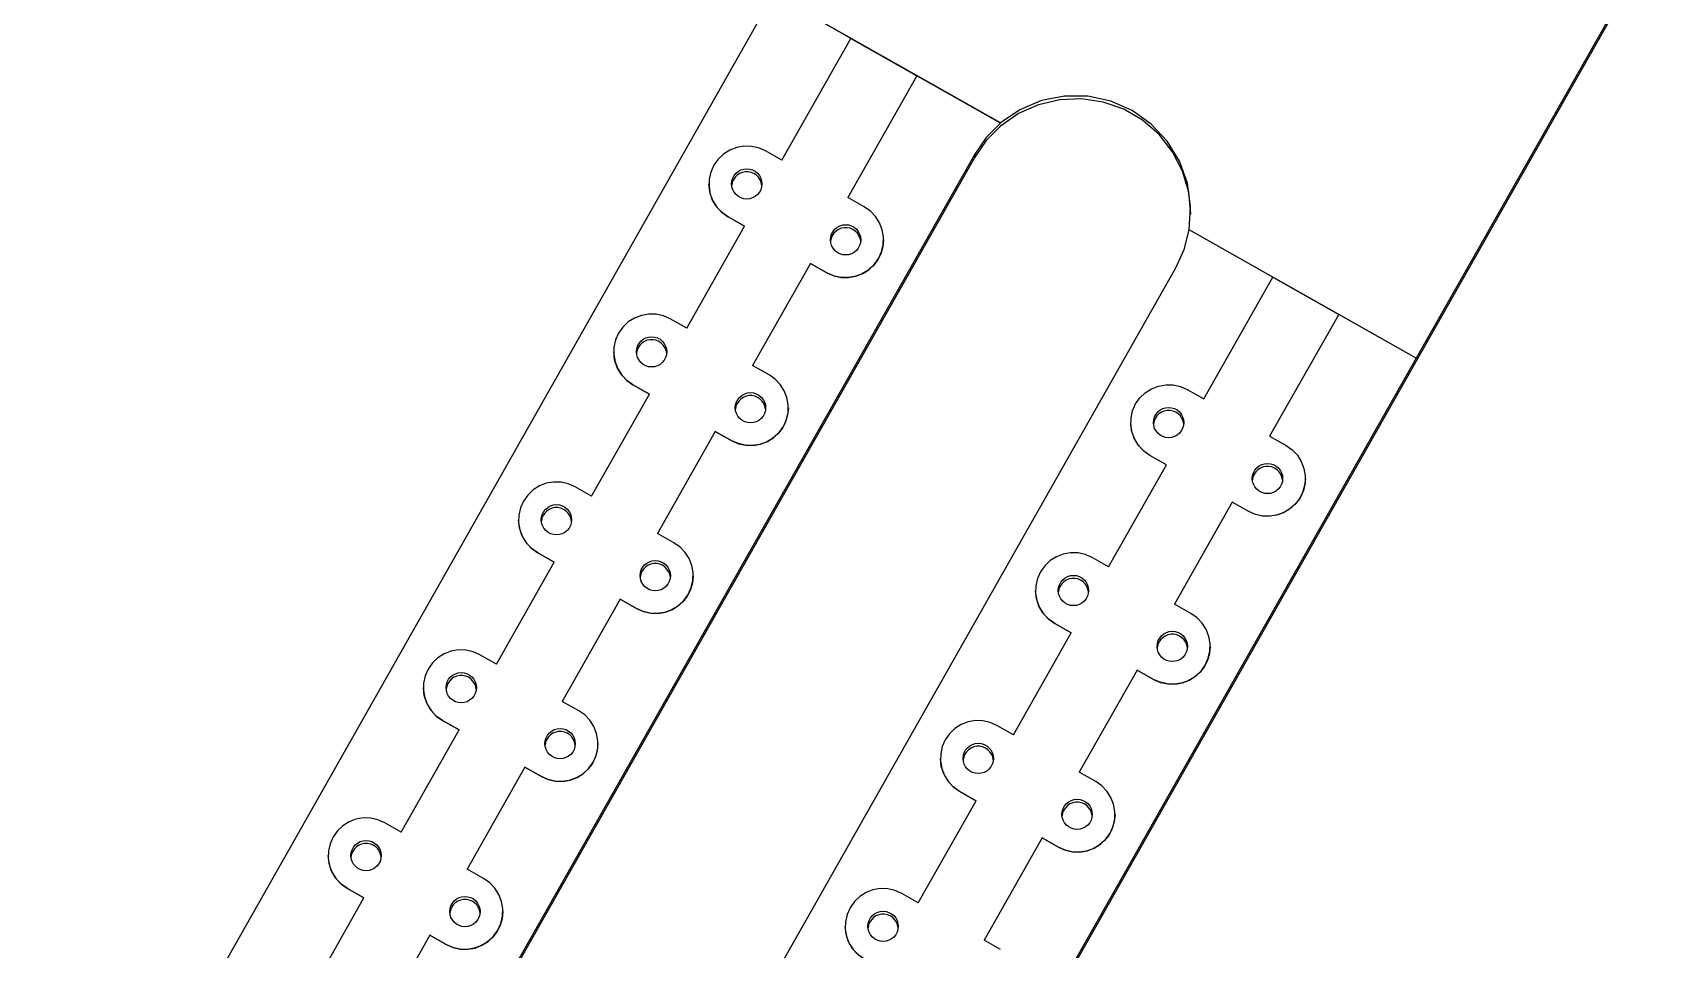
# Model space of a CAD drawing. Extents: x 2.75 to 8.34, y 2.35 to 7.17.
# Drawn here: x 7.5718 to 7.9958, y 2.581 to 2.8192 of the extents above; entities that cross this region are included whole.
import ezdxf

# ---------------------------------------------------------------- set-up
doc = ezdxf.new("R2010")
doc.units = 0
doc.header["$LTSCALE"] = 0.5
doc.layers.add('TANGENT_LINES', color=7, linetype='CONTINUOUS')
doc.layers.add('VISIBLE', color=7, linetype='CONTINUOUS')

msp = doc.modelspace()

# ---------------------------------------------------------------- linework, layer by layer
at = {"layer": 'TANGENT_LINES'}
for p, q in [((7.81661, 2.78761), (7.81661, 2.78686)), ((7.75251, 2.77133), (7.75251, 2.77133)), ((7.77821, 2.7568), (7.77821, 2.75679)), ((7.72778, 2.7277), (7.72778, 2.7277)), ((7.75347, 2.71317), (7.75347, 2.71316)), ((7.86214, 2.70933), (7.86214, 2.70932)), ((7.88784, 2.69479), (7.88784, 2.69479)), ((7.70305, 2.68407), (7.70305, 2.68407)), ((7.72874, 2.66954), (7.72874, 2.66954)), ((7.83741, 2.6657), (7.83741, 2.66569)), ((7.8631, 2.65116), (7.8631, 2.65116)), ((7.67831, 2.64044), (7.67831, 2.64044)), ((7.70401, 2.62591), (7.70401, 2.62591)), ((7.81267, 2.62207), (7.81267, 2.62206)), ((7.83837, 2.60753), (7.83837, 2.60753)), ((7.65358, 2.59681), (7.65358, 2.59681)), ((7.67927, 2.58228), (7.67927, 2.58228))]:
    msp.add_line(p, q, dxfattribs=at)
at = {"layer": 'VISIBLE'}
for p, q in [((7.99583, 2.84839), (7.93133, 2.73461)), ((7.99583, 2.84759), (7.93133, 2.73381)), ((7.57177, 2.48943), (7.76118, 2.82353)), ((7.78444, 2.81767), (7.77407, 2.82353)), ((7.82329, 2.79572), (7.77412, 2.82353)), ((7.7665, 2.78602), (7.78444, 2.81767)), ((7.78444, 2.81767), (7.80157, 2.80798)), ((7.80157, 2.80798), (7.78363, 2.77633)), ((7.80157, 2.80798), (7.78363, 2.77633)), ((7.80157, 2.80798), (7.80157, 2.80798)), ((7.82329, 2.79569), (7.80157, 2.80798)), ((7.82329, 2.79491), (7.82328, 2.79492)), ((7.82329, 2.79569), (7.82329, 2.79572)), ((7.82329, 2.79493), (7.82329, 2.79491)), ((7.81661, 2.78761), (7.63886, 2.47408)), ((7.81661, 2.78686), (7.63886, 2.47332)), ((7.7665, 2.78602), (7.76221, 2.78844)), ((7.74752, 2.77989), (7.74752, 2.77988)), ((7.78791, 2.77391), (7.78363, 2.77633)), ((7.7568, 2.76891), (7.75251, 2.77133)), ((7.75251, 2.77133), (7.7568, 2.76891)), ((7.74176, 2.74239), (7.7568, 2.76891)), ((7.7929, 2.76535), (7.7929, 2.76535)), ((7.93133, 2.73461), (7.87235, 2.76797)), ((7.87235, 2.76795), (7.87235, 2.76797)), ((7.89407, 2.75566), (7.87235, 2.76795)), ((7.6911, 2.44453), (7.86885, 2.75806)), ((7.77393, 2.75922), (7.75889, 2.7327)), ((7.77393, 2.75922), (7.75889, 2.7327)), ((7.77393, 2.75922), (7.77393, 2.75922)), ((7.77393, 2.75922), (7.77821, 2.7568)), ((7.77821, 2.75679), (7.77393, 2.75922)), ((7.87613, 2.72401), (7.89407, 2.75567)), ((7.89407, 2.75567), (7.9112, 2.74598)), ((7.74176, 2.74239), (7.73748, 2.74481)), ((7.9112, 2.74598), (7.89325, 2.71432)), ((7.9112, 2.74597), (7.89325, 2.71432)), ((7.9112, 2.74597), (7.9112, 2.74598)), ((7.93133, 2.73459), (7.9112, 2.74597)), ((7.72279, 2.73626), (7.72279, 2.73625)), ((7.93133, 2.73459), (7.73879, 2.39496)), ((7.93133, 2.73383), (7.73879, 2.39421)), ((7.76317, 2.73028), (7.75889, 2.7327)), ((7.93133, 2.73381), (7.93132, 2.73381)), ((7.93133, 2.73459), (7.93133, 2.73461)), ((7.93133, 2.73383), (7.93133, 2.73381)), ((7.73206, 2.72528), (7.72778, 2.7277)), ((7.72778, 2.7277), (7.73206, 2.72528)), ((7.71703, 2.69876), (7.73206, 2.72528)), ((7.87184, 2.72643), (7.87613, 2.72401)), ((7.76817, 2.72172), (7.76817, 2.72172)), ((7.74919, 2.71559), (7.73416, 2.68907)), ((7.74919, 2.71559), (7.73416, 2.68907)), ((7.74919, 2.71559), (7.74919, 2.71559)), ((7.75347, 2.71316), (7.74919, 2.71559)), ((7.74919, 2.71559), (7.75347, 2.71317)), ((7.85715, 2.71788), (7.85715, 2.71788)), ((7.89325, 2.71432), (7.89754, 2.7119)), ((7.85139, 2.68038), (7.86643, 2.7069)), ((7.86643, 2.7069), (7.86214, 2.70933)), ((7.86643, 2.7069), (7.86214, 2.70932)), ((7.90253, 2.70334), (7.90253, 2.70335)), ((7.71703, 2.69876), (7.71275, 2.70118)), ((7.88355, 2.69721), (7.86852, 2.67069)), ((7.88355, 2.69721), (7.86852, 2.67069)), ((7.88355, 2.69721), (7.88355, 2.69721)), ((7.88784, 2.69479), (7.88355, 2.69721)), ((7.88784, 2.69479), (7.88355, 2.69721)), ((7.69805, 2.69263), (7.69805, 2.69262)), ((7.73844, 2.68665), (7.73416, 2.68907)), ((7.69229, 2.65513), (7.70733, 2.68165)), ((7.70733, 2.68165), (7.70305, 2.68407)), ((7.70305, 2.68407), (7.70733, 2.68165)), ((7.85139, 2.68038), (7.84711, 2.68281)), ((7.74343, 2.67809), (7.74343, 2.67809)), ((7.72446, 2.67196), (7.70942, 2.64544)), ((7.72446, 2.67196), (7.70943, 2.64544)), ((7.72874, 2.66954), (7.72446, 2.67196)), ((7.72446, 2.67196), (7.72446, 2.67196)), ((7.72446, 2.67196), (7.72874, 2.66954)), ((7.83242, 2.67425), (7.83242, 2.67425)), ((7.8728, 2.66827), (7.86852, 2.67069)), ((7.82666, 2.63675), (7.84169, 2.66327)), ((7.83741, 2.6657), (7.84169, 2.66327)), ((7.84169, 2.66327), (7.83741, 2.66569)), ((7.8778, 2.65971), (7.8778, 2.65972)), ((7.69229, 2.65513), (7.68801, 2.65755)), ((7.85882, 2.65358), (7.84379, 2.62707)), ((7.85882, 2.65358), (7.84379, 2.62706)), ((7.85882, 2.65358), (7.85882, 2.65358)), ((7.8631, 2.65116), (7.85882, 2.65358)), ((7.85882, 2.65358), (7.8631, 2.65116)), ((7.67332, 2.649), (7.67332, 2.64899)), ((7.71371, 2.64302), (7.70942, 2.64544)), ((7.66756, 2.6115), (7.68259, 2.63802)), ((7.68259, 2.63802), (7.67831, 2.64044)), ((7.67831, 2.64044), (7.68259, 2.63802)), ((7.82666, 2.63675), (7.82237, 2.63918)), ((7.7187, 2.63446), (7.7187, 2.63447)), ((7.80768, 2.63062), (7.80768, 2.63062)), ((7.69972, 2.62833), (7.68469, 2.60181)), ((7.69972, 2.62833), (7.68469, 2.60181)), ((7.69972, 2.62833), (7.69972, 2.62833)), ((7.70401, 2.62591), (7.69972, 2.62833)), ((7.69972, 2.62833), (7.70401, 2.62591)), ((7.84807, 2.62464), (7.84379, 2.62707)), ((7.81267, 2.62207), (7.81696, 2.61964)), ((7.81696, 2.61964), (7.81267, 2.62206)), ((7.80192, 2.59312), (7.81696, 2.61964)), ((7.66756, 2.6115), (7.66328, 2.61392)), ((7.85306, 2.61608), (7.85306, 2.61609)), ((7.83409, 2.60996), (7.81905, 2.58344)), ((7.83409, 2.60995), (7.81905, 2.58343)), ((7.83409, 2.60996), (7.83837, 2.60753)), ((7.83409, 2.60996), (7.83409, 2.60995)), ((7.83837, 2.60753), (7.83409, 2.60995)), ((7.64858, 2.60537), (7.64858, 2.60536)), ((7.68897, 2.59939), (7.68469, 2.60181)), ((7.65358, 2.59681), (7.65786, 2.59439)), ((7.65786, 2.59439), (7.65358, 2.59681)), ((7.80192, 2.59312), (7.79764, 2.59555)), ((7.64283, 2.56787), (7.65786, 2.59439)), ((7.69396, 2.59083), (7.69396, 2.59084)), ((7.78295, 2.58699), (7.78295, 2.58699)), ((7.67499, 2.5847), (7.65995, 2.55818)), ((7.67499, 2.5847), (7.65996, 2.55818)), ((7.67499, 2.5847), (7.67499, 2.5847)), ((7.67927, 2.58228), (7.67499, 2.5847)), ((7.67499, 2.5847), (7.67927, 2.58228)), ((7.82333, 2.58101), (7.81905, 2.58344))]:
    msp.add_line(p, q, dxfattribs=at)
for points in [[(7.87235, 2.76797), (7.87272, 2.77404), (7.87187, 2.78007), (7.86981, 2.78579), (7.86664, 2.79099), (7.86249, 2.79543), (7.85752, 2.79895), (7.85194, 2.8014), (7.84599, 2.80267), (7.8399, 2.80271), (7.83392, 2.80153), (7.82831, 2.79916), (7.82329, 2.79572)], [(7.87275, 2.77206), (7.87221, 2.77771), (7.87062, 2.78316), (7.86802, 2.78821), (7.86452, 2.79268), (7.86024, 2.79641), (7.85533, 2.79927), (7.84997, 2.80116), (7.84435, 2.802), (7.83868, 2.80177), (7.83314, 2.80047), (7.82795, 2.79816), (7.82329, 2.79491)], [(7.82329, 2.79569), (7.81959, 2.79195), (7.81661, 2.78761)], [(7.82329, 2.79493), (7.81959, 2.79119), (7.81661, 2.78686)], [(7.76221, 2.78844), (7.76045, 2.78922), (7.75857, 2.78964), (7.75664, 2.78969), (7.75474, 2.78936), (7.75294, 2.78867), (7.75131, 2.78764), (7.74991, 2.78631), (7.7488, 2.78473), (7.74802, 2.78297), (7.7476, 2.78109), (7.74755, 2.77916), (7.74788, 2.77726), (7.74857, 2.77546), (7.74961, 2.77384), (7.75094, 2.77244), (7.75251, 2.77133)], [(7.76128, 2.7795), (7.76113, 2.78026), (7.76084, 2.78097), (7.76041, 2.78161), (7.75986, 2.78216), (7.75922, 2.78259), (7.75851, 2.78288), (7.75775, 2.78303), (7.75698, 2.78303), (7.75622, 2.78288), (7.75551, 2.78259), (7.75487, 2.78216), (7.75432, 2.78161), (7.75389, 2.78097), (7.7536, 2.78026), (7.75345, 2.7795)], [(7.75251, 2.77133), (7.75083, 2.77253), (7.74943, 2.77406), (7.74839, 2.77585), (7.74774, 2.77782), (7.74752, 2.77988)], [(7.77821, 2.7568), (7.77997, 2.75602), (7.78186, 2.7556), (7.78378, 2.75555), (7.78569, 2.75588), (7.78749, 2.75657), (7.78912, 2.7576), (7.79051, 2.75893), (7.79162, 2.76051), (7.79241, 2.76227), (7.79283, 2.76415), (7.79287, 2.76608), (7.79254, 2.76798), (7.79185, 2.76978), (7.79082, 2.7714), (7.78949, 2.7728), (7.78791, 2.77391)], [(7.7929, 2.76535), (7.79272, 2.7635), (7.7922, 2.76171), (7.79135, 2.76005), (7.7902, 2.75859), (7.7888, 2.75736), (7.78719, 2.75642), (7.78543, 2.75581), (7.78359, 2.75553), (7.78172, 2.75561), (7.77991, 2.75603), (7.77821, 2.75679)], [(7.78698, 2.76497), (7.78683, 2.76573), (7.78653, 2.76644), (7.7861, 2.76708), (7.78556, 2.76763), (7.78492, 2.76806), (7.7842, 2.76835), (7.78344, 2.7685), (7.78267, 2.7685), (7.78192, 2.76835), (7.7812, 2.76806), (7.78056, 2.76763), (7.78001, 2.76708), (7.77959, 2.76644), (7.77929, 2.76573), (7.77914, 2.76497)], [(7.86885, 2.75806), (7.87103, 2.76285), (7.87235, 2.76795)], [(7.73748, 2.74481), (7.73572, 2.74559), (7.73383, 2.74601), (7.7319, 2.74606), (7.73, 2.74573), (7.7282, 2.74504), (7.72657, 2.74401), (7.72518, 2.74268), (7.72407, 2.7411), (7.72328, 2.73934), (7.72286, 2.73746), (7.72281, 2.73553), (7.72314, 2.73363), (7.72384, 2.73184), (7.72487, 2.73021), (7.7262, 2.72881), (7.72778, 2.7277)], [(7.73655, 2.73587), (7.7364, 2.73663), (7.7361, 2.73734), (7.73567, 2.73798), (7.73513, 2.73853), (7.73449, 2.73896), (7.73377, 2.73925), (7.73302, 2.7394), (7.73224, 2.7394), (7.73149, 2.73925), (7.73077, 2.73896), (7.73013, 2.73853), (7.72959, 2.73798), (7.72916, 2.73734), (7.72886, 2.73663), (7.72871, 2.73587)], [(7.72778, 2.7277), (7.72609, 2.7289), (7.7247, 2.73043), (7.72365, 2.73222), (7.72301, 2.73419), (7.72279, 2.73625)], [(7.75347, 2.71317), (7.75524, 2.71239), (7.75712, 2.71197), (7.75905, 2.71192), (7.76095, 2.71225), (7.76275, 2.71294), (7.76438, 2.71397), (7.76578, 2.7153), (7.76689, 2.71688), (7.76767, 2.71864), (7.76809, 2.72052), (7.76814, 2.72245), (7.76781, 2.72435), (7.76712, 2.72615), (7.76608, 2.72777), (7.76475, 2.72917), (7.76317, 2.73028)], [(7.86214, 2.70933), (7.86057, 2.71043), (7.85923, 2.71183), (7.8582, 2.71346), (7.85751, 2.71526), (7.85718, 2.71715), (7.85722, 2.71908), (7.85765, 2.72096), (7.85843, 2.72272), (7.85954, 2.7243), (7.86094, 2.72563), (7.86257, 2.72666), (7.86437, 2.72735), (7.86627, 2.72768), (7.8682, 2.72764), (7.87008, 2.72722), (7.87184, 2.72643)], [(7.76224, 2.72134), (7.76209, 2.7221), (7.7618, 2.72281), (7.76137, 2.72345), (7.76082, 2.724), (7.76018, 2.72443), (7.75947, 2.72472), (7.75871, 2.72487), (7.75794, 2.72487), (7.75718, 2.72472), (7.75647, 2.72443), (7.75583, 2.724), (7.75528, 2.72345), (7.75485, 2.72281), (7.75456, 2.7221), (7.75441, 2.72134)], [(7.76817, 2.72172), (7.76799, 2.71987), (7.76747, 2.71808), (7.76662, 2.71642), (7.76547, 2.71496), (7.76406, 2.71373), (7.76245, 2.7128), (7.7607, 2.71218), (7.75885, 2.7119), (7.75699, 2.71198), (7.75518, 2.7124), (7.75347, 2.71316)], [(7.87091, 2.7175), (7.87076, 2.71825), (7.87047, 2.71897), (7.87004, 2.71961), (7.86949, 2.72015), (7.86885, 2.72058), (7.86814, 2.72088), (7.86738, 2.72103), (7.86661, 2.72103), (7.86585, 2.72088), (7.86514, 2.72058), (7.86449, 2.72015), (7.86395, 2.71961), (7.86352, 2.71897), (7.86322, 2.71825), (7.86307, 2.7175)], [(7.86214, 2.70932), (7.86046, 2.71053), (7.85906, 2.71206), (7.85801, 2.71385), (7.85737, 2.71582), (7.85715, 2.71788)], [(7.89754, 2.7119), (7.89911, 2.71079), (7.90045, 2.7094), (7.90148, 2.70777), (7.90217, 2.70597), (7.9025, 2.70407), (7.90246, 2.70215), (7.90203, 2.70026), (7.90125, 2.6985), (7.90014, 2.69693), (7.89874, 2.6956), (7.89711, 2.69457), (7.89531, 2.69387), (7.89341, 2.69354), (7.89148, 2.69359), (7.8896, 2.69401), (7.88784, 2.69479)], [(7.89661, 2.70296), (7.89645, 2.70372), (7.89616, 2.70443), (7.89573, 2.70507), (7.89519, 2.70562), (7.89454, 2.70605), (7.89383, 2.70634), (7.89307, 2.70649), (7.8923, 2.70649), (7.89154, 2.70634), (7.89083, 2.70605), (7.89019, 2.70562), (7.88964, 2.70507), (7.88921, 2.70443), (7.88892, 2.70372), (7.88877, 2.70296)], [(7.71275, 2.70118), (7.71098, 2.70196), (7.7091, 2.70238), (7.70717, 2.70243), (7.70527, 2.7021), (7.70347, 2.70141), (7.70184, 2.70038), (7.70044, 2.69905), (7.69933, 2.69747), (7.69855, 2.69571), (7.69813, 2.69383), (7.69808, 2.6919), (7.69841, 2.69), (7.69911, 2.68821), (7.70014, 2.68658), (7.70147, 2.68518), (7.70305, 2.68407)], [(7.90253, 2.70334), (7.90235, 2.70149), (7.90183, 2.6997), (7.90098, 2.69805), (7.89983, 2.69658), (7.89843, 2.69536), (7.89682, 2.69442), (7.89506, 2.6938), (7.89321, 2.69353), (7.89135, 2.6936), (7.88954, 2.69403), (7.88784, 2.69479)], [(7.71181, 2.69224), (7.71166, 2.693), (7.71137, 2.69371), (7.71094, 2.69435), (7.71039, 2.6949), (7.70975, 2.69533), (7.70904, 2.69562), (7.70828, 2.69577), (7.70751, 2.69577), (7.70675, 2.69562), (7.70604, 2.69533), (7.7054, 2.6949), (7.70485, 2.69435), (7.70442, 2.69371), (7.70413, 2.693), (7.70398, 2.69224)], [(7.70305, 2.68407), (7.70136, 2.68527), (7.69996, 2.6868), (7.69892, 2.68859), (7.69827, 2.69056), (7.69805, 2.69262)], [(7.72874, 2.66954), (7.7305, 2.66876), (7.73239, 2.66834), (7.73432, 2.66829), (7.73622, 2.66862), (7.73802, 2.66931), (7.73965, 2.67035), (7.74104, 2.67167), (7.74215, 2.67325), (7.74294, 2.67501), (7.74336, 2.67689), (7.74341, 2.67882), (7.74308, 2.68072), (7.74238, 2.68252), (7.74135, 2.68414), (7.74002, 2.68554), (7.73844, 2.68665)], [(7.73751, 2.67771), (7.73736, 2.67847), (7.73706, 2.67918), (7.73663, 2.67982), (7.73609, 2.68037), (7.73545, 2.6808), (7.73473, 2.68109), (7.73398, 2.68124), (7.7332, 2.68124), (7.73245, 2.68109), (7.73173, 2.6808), (7.73109, 2.68037), (7.73055, 2.67982), (7.73012, 2.67918), (7.72982, 2.67847), (7.72967, 2.67771)], [(7.84711, 2.68281), (7.84534, 2.68359), (7.84346, 2.68401), (7.84153, 2.68405), (7.83963, 2.68373), (7.83783, 2.68303), (7.8362, 2.682), (7.8348, 2.68067), (7.83369, 2.67909), (7.83291, 2.67733), (7.83249, 2.67545), (7.83244, 2.67353), (7.83277, 2.67163), (7.83347, 2.66983), (7.8345, 2.6682), (7.83583, 2.66681), (7.83741, 2.6657)], [(7.74343, 2.67809), (7.74326, 2.67624), (7.74273, 2.67445), (7.74188, 2.67279), (7.74073, 2.67133), (7.73933, 2.6701), (7.73772, 2.66917), (7.73596, 2.66855), (7.73412, 2.66827), (7.73226, 2.66835), (7.73044, 2.66878), (7.72874, 2.66954)], [(7.84618, 2.67387), (7.84603, 2.67462), (7.84573, 2.67534), (7.8453, 2.67598), (7.84476, 2.67652), (7.84412, 2.67695), (7.8434, 2.67725), (7.84264, 2.6774), (7.84187, 2.6774), (7.84112, 2.67725), (7.8404, 2.67695), (7.83976, 2.67652), (7.83921, 2.67598), (7.83879, 2.67534), (7.83849, 2.67462), (7.83834, 2.67387)], [(7.83741, 2.66569), (7.83572, 2.6669), (7.83432, 2.66843), (7.83328, 2.67022), (7.83263, 2.67219), (7.83242, 2.67425)], [(7.8631, 2.65116), (7.86487, 2.65038), (7.86675, 2.64996), (7.86868, 2.64991), (7.87058, 2.65024), (7.87238, 2.65094), (7.87401, 2.65197), (7.87541, 2.6533), (7.87652, 2.65487), (7.8773, 2.65664), (7.87772, 2.65852), (7.87777, 2.66044), (7.87744, 2.66234), (7.87674, 2.66414), (7.87571, 2.66577), (7.87438, 2.66716), (7.8728, 2.66827)], [(7.8778, 2.65971), (7.87762, 2.65786), (7.8771, 2.65607), (7.87624, 2.65442), (7.8751, 2.65295), (7.87369, 2.65173), (7.87208, 2.65079), (7.87032, 2.65017), (7.86848, 2.6499), (7.86662, 2.64997), (7.8648, 2.6504), (7.8631, 2.65116)], [(7.87187, 2.65933), (7.87172, 2.66009), (7.87143, 2.6608), (7.871, 2.66145), (7.87045, 2.66199), (7.86981, 2.66242), (7.8691, 2.66271), (7.86834, 2.66286), (7.86757, 2.66286), (7.86681, 2.66271), (7.8661, 2.66242), (7.86545, 2.66199), (7.86491, 2.66145), (7.86448, 2.6608), (7.86418, 2.66009), (7.86403, 2.65933)], [(7.68801, 2.65755), (7.68625, 2.65833), (7.68436, 2.65876), (7.68244, 2.6588), (7.68053, 2.65847), (7.67873, 2.65778), (7.6771, 2.65675), (7.67571, 2.65542), (7.6746, 2.65384), (7.67382, 2.65208), (7.67339, 2.6502), (7.67335, 2.64827), (7.67368, 2.64637), (7.67437, 2.64458), (7.6754, 2.64295), (7.67673, 2.64155), (7.67831, 2.64044)], [(7.68708, 2.64861), (7.68693, 2.64937), (7.68663, 2.65008), (7.68621, 2.65073), (7.68566, 2.65127), (7.68502, 2.6517), (7.68431, 2.65199), (7.68355, 2.65215), (7.68278, 2.65215), (7.68202, 2.65199), (7.68131, 2.6517), (7.68066, 2.65127), (7.68012, 2.65073), (7.67969, 2.65008), (7.67939, 2.64937), (7.67924, 2.64861)], [(7.67831, 2.64044), (7.67662, 2.64164), (7.67523, 2.64317), (7.67418, 2.64496), (7.67354, 2.64693), (7.67332, 2.64899)], [(7.70401, 2.62591), (7.70577, 2.62513), (7.70765, 2.62471), (7.70958, 2.62466), (7.71148, 2.62499), (7.71328, 2.62568), (7.71491, 2.62672), (7.71631, 2.62805), (7.71742, 2.62962), (7.7182, 2.63138), (7.71862, 2.63326), (7.71867, 2.63519), (7.71834, 2.63709), (7.71765, 2.63889), (7.71661, 2.64052), (7.71528, 2.64191), (7.71371, 2.64302)], [(7.82237, 2.63918), (7.82061, 2.63996), (7.81873, 2.64038), (7.8168, 2.64043), (7.8149, 2.6401), (7.8131, 2.6394), (7.81147, 2.63837), (7.81007, 2.63704), (7.80896, 2.63547), (7.80818, 2.6337), (7.80776, 2.63182), (7.80771, 2.6299), (7.80804, 2.628), (7.80873, 2.6262), (7.80977, 2.62457), (7.8111, 2.62318), (7.81267, 2.62207)], [(7.7187, 2.63446), (7.71852, 2.63261), (7.718, 2.63082), (7.71715, 2.62916), (7.716, 2.6277), (7.7146, 2.62647), (7.71299, 2.62554), (7.71123, 2.62492), (7.70938, 2.62464), (7.70752, 2.62472), (7.70571, 2.62515), (7.70401, 2.62591)], [(7.71277, 2.63408), (7.71262, 2.63484), (7.71233, 2.63555), (7.7119, 2.63619), (7.71135, 2.63674), (7.71071, 2.63717), (7.71, 2.63746), (7.70924, 2.63761), (7.70847, 2.63761), (7.70771, 2.63746), (7.707, 2.63717), (7.70636, 2.63674), (7.70581, 2.63619), (7.70538, 2.63555), (7.70509, 2.63484), (7.70494, 2.63408)], [(7.82144, 2.63024), (7.82129, 2.63099), (7.821, 2.63171), (7.82057, 2.63235), (7.82002, 2.63289), (7.81938, 2.63332), (7.81867, 2.63362), (7.81791, 2.63377), (7.81714, 2.63377), (7.81638, 2.63362), (7.81567, 2.63332), (7.81503, 2.63289), (7.81448, 2.63235), (7.81405, 2.63171), (7.81376, 2.63099), (7.81361, 2.63024)], [(7.81267, 2.62206), (7.81099, 2.62327), (7.80959, 2.6248), (7.80855, 2.62659), (7.8079, 2.62856), (7.80768, 2.63062)], [(7.83837, 2.60753), (7.84013, 2.60675), (7.84202, 2.60633), (7.84394, 2.60628), (7.84585, 2.60661), (7.84765, 2.60731), (7.84928, 2.60834), (7.85067, 2.60967), (7.85178, 2.61124), (7.85256, 2.61301), (7.85299, 2.61489), (7.85303, 2.61681), (7.8527, 2.61871), (7.85201, 2.62051), (7.85098, 2.62214), (7.84965, 2.62353), (7.84807, 2.62464)], [(7.84714, 2.61571), (7.84699, 2.61646), (7.84669, 2.61717), (7.84626, 2.61782), (7.84572, 2.61836), (7.84507, 2.61879), (7.84436, 2.61908), (7.8436, 2.61924), (7.84283, 2.61924), (7.84207, 2.61908), (7.84136, 2.61879), (7.84072, 2.61836), (7.84017, 2.61782), (7.83975, 2.61717), (7.83945, 2.61646), (7.8393, 2.61571)], [(7.66328, 2.61392), (7.66151, 2.6147), (7.65963, 2.61513), (7.6577, 2.61517), (7.6558, 2.61484), (7.654, 2.61415), (7.65237, 2.61312), (7.65097, 2.61179), (7.64986, 2.61021), (7.64908, 2.60845), (7.64866, 2.60657), (7.64861, 2.60464), (7.64894, 2.60274), (7.64964, 2.60095), (7.65067, 2.59932), (7.652, 2.59792), (7.65358, 2.59681)], [(7.85306, 2.61608), (7.85288, 2.61423), (7.85236, 2.61244), (7.85151, 2.61079), (7.85036, 2.60932), (7.84896, 2.6081), (7.84735, 2.60716), (7.84559, 2.60654), (7.84375, 2.60627), (7.84188, 2.60634), (7.84007, 2.60677), (7.83837, 2.60753)], [(7.66235, 2.60499), (7.6622, 2.60574), (7.6619, 2.60645), (7.66147, 2.6071), (7.66093, 2.60764), (7.66028, 2.60807), (7.65957, 2.60837), (7.65881, 2.60852), (7.65804, 2.60852), (7.65728, 2.60837), (7.65657, 2.60807), (7.65593, 2.60764), (7.65538, 2.6071), (7.65495, 2.60645), (7.65466, 2.60574), (7.65451, 2.60499)], [(7.65358, 2.59681), (7.65189, 2.59801), (7.65049, 2.59955), (7.64945, 2.60134), (7.6488, 2.6033), (7.64858, 2.60536)], [(7.67927, 2.58228), (7.68104, 2.5815), (7.68292, 2.58108), (7.68485, 2.58103), (7.68675, 2.58136), (7.68855, 2.58206), (7.69018, 2.58309), (7.69158, 2.58442), (7.69269, 2.58599), (7.69347, 2.58775), (7.69389, 2.58963), (7.69394, 2.59156), (7.69361, 2.59346), (7.69291, 2.59526), (7.69188, 2.59689), (7.69055, 2.59828), (7.68897, 2.59939)], [(7.79764, 2.59555), (7.79588, 2.59633), (7.79399, 2.59675), (7.79206, 2.5968), (7.79016, 2.59647), (7.78836, 2.59577), (7.78673, 2.59474), (7.78534, 2.59341), (7.78423, 2.59184), (7.78344, 2.59007), (7.78302, 2.58819), (7.78297, 2.58627), (7.7833, 2.58437), (7.784, 2.58257), (7.78503, 2.58094), (7.78636, 2.57955), (7.78794, 2.57844)], [(7.68804, 2.59045), (7.68789, 2.59121), (7.68759, 2.59192), (7.68717, 2.59256), (7.68662, 2.59311), (7.68598, 2.59354), (7.68526, 2.59383), (7.68451, 2.59398), (7.68374, 2.59398), (7.68298, 2.59383), (7.68226, 2.59354), (7.68162, 2.59311), (7.68108, 2.59256), (7.68065, 2.59192), (7.68035, 2.59121), (7.6802, 2.59045)], [(7.69396, 2.59083), (7.69379, 2.58898), (7.69326, 2.58719), (7.69241, 2.58553), (7.69127, 2.58407), (7.68986, 2.58284), (7.68825, 2.58191), (7.68649, 2.58129), (7.68465, 2.58101), (7.68279, 2.58109), (7.68097, 2.58152), (7.67927, 2.58228)], [(7.78794, 2.57843), (7.78625, 2.57964), (7.78486, 2.58117), (7.78381, 2.58296), (7.78317, 2.58493), (7.78295, 2.58699)], [(7.79671, 2.58661), (7.79656, 2.58736), (7.79626, 2.58808), (7.79583, 2.58872), (7.79529, 2.58926), (7.79465, 2.58969), (7.79393, 2.58999), (7.79318, 2.59014), (7.7924, 2.59014), (7.79165, 2.58999), (7.79093, 2.58969), (7.79029, 2.58926), (7.78975, 2.58872), (7.78932, 2.58808), (7.78902, 2.58736), (7.78887, 2.58661)]]:
    msp.add_lwpolyline(points, dxfattribs=at)
for points in [[(7.7613, 2.77989), (7.76123, 2.77912), (7.761, 2.77838), (7.76064, 2.7777), (7.76015, 2.77711), (7.75955, 2.77662), (7.75887, 2.77625), (7.75813, 2.77603), (7.75736, 2.77595), (7.7566, 2.77603), (7.75586, 2.77625), (7.75518, 2.77662), (7.75458, 2.77711), (7.75409, 2.7777), (7.75373, 2.77838), (7.7535, 2.77912), (7.75343, 2.77989), (7.7535, 2.78065), (7.75373, 2.78139), (7.75409, 2.78207), (7.75458, 2.78267), (7.75518, 2.78316), (7.75586, 2.78352), (7.7566, 2.78374), (7.75736, 2.78382), (7.75813, 2.78374), (7.75887, 2.78352), (7.75955, 2.78316), (7.76015, 2.78267), (7.76064, 2.78207), (7.761, 2.78139), (7.76123, 2.78065)], [(7.787, 2.76535), (7.78692, 2.76459), (7.7867, 2.76385), (7.78633, 2.76317), (7.78584, 2.76257), (7.78525, 2.76208), (7.78457, 2.76172), (7.78383, 2.7615), (7.78306, 2.76142), (7.78229, 2.7615), (7.78155, 2.76172), (7.78087, 2.76208), (7.78027, 2.76257), (7.77979, 2.76317), (7.77942, 2.76385), (7.7792, 2.76459), (7.77912, 2.76535), (7.7792, 2.76612), (7.77942, 2.76686), (7.77979, 2.76754), (7.78027, 2.76813), (7.78087, 2.76862), (7.78155, 2.76899), (7.78229, 2.76921), (7.78306, 2.76929), (7.78383, 2.76921), (7.78457, 2.76899), (7.78525, 2.76862), (7.78584, 2.76813), (7.78633, 2.76754), (7.7867, 2.76686), (7.78692, 2.76612)], [(7.73657, 2.73626), (7.73649, 2.73549), (7.73627, 2.73475), (7.7359, 2.73407), (7.73541, 2.73348), (7.73482, 2.73299), (7.73414, 2.73262), (7.7334, 2.7324), (7.73263, 2.73232), (7.73186, 2.7324), (7.73112, 2.73262), (7.73044, 2.73299), (7.72985, 2.73348), (7.72936, 2.73407), (7.72899, 2.73475), (7.72877, 2.73549), (7.72869, 2.73626), (7.72877, 2.73702), (7.72899, 2.73776), (7.72936, 2.73844), (7.72985, 2.73904), (7.73044, 2.73953), (7.73112, 2.73989), (7.73186, 2.74011), (7.73263, 2.74019), (7.7334, 2.74011), (7.73414, 2.73989), (7.73482, 2.73953), (7.73541, 2.73904), (7.7359, 2.73844), (7.73627, 2.73776), (7.73649, 2.73702)], [(7.76226, 2.72172), (7.76219, 2.72096), (7.76196, 2.72022), (7.7616, 2.71954), (7.76111, 2.71894), (7.76051, 2.71845), (7.75983, 2.71809), (7.75909, 2.71787), (7.75832, 2.71779), (7.75756, 2.71787), (7.75682, 2.71809), (7.75614, 2.71845), (7.75554, 2.71894), (7.75505, 2.71954), (7.75469, 2.72022), (7.75446, 2.72096), (7.75439, 2.72172), (7.75446, 2.72249), (7.75469, 2.72323), (7.75505, 2.72391), (7.75554, 2.7245), (7.75614, 2.72499), (7.75682, 2.72536), (7.75756, 2.72558), (7.75832, 2.72566), (7.75909, 2.72558), (7.75983, 2.72536), (7.76051, 2.72499), (7.76111, 2.7245), (7.7616, 2.72391), (7.76196, 2.72323), (7.76219, 2.72249)], [(7.87093, 2.71788), (7.87085, 2.71711), (7.87063, 2.71638), (7.87027, 2.7157), (7.86978, 2.7151), (7.86918, 2.71461), (7.8685, 2.71425), (7.86776, 2.71402), (7.86699, 2.71395), (7.86622, 2.71402), (7.86549, 2.71425), (7.86481, 2.71461), (7.86421, 2.7151), (7.86372, 2.7157), (7.86336, 2.71638), (7.86313, 2.71711), (7.86306, 2.71788), (7.86313, 2.71865), (7.86336, 2.71938), (7.86372, 2.72006), (7.86421, 2.72066), (7.86481, 2.72115), (7.86549, 2.72151), (7.86622, 2.72174), (7.86699, 2.72181), (7.86776, 2.72174), (7.8685, 2.72151), (7.86918, 2.72115), (7.86978, 2.72066), (7.87027, 2.72006), (7.87063, 2.71938), (7.87085, 2.71865)], [(7.89662, 2.70335), (7.89655, 2.70258), (7.89632, 2.70184), (7.89596, 2.70116), (7.89547, 2.70057), (7.89487, 2.70008), (7.89419, 2.69971), (7.89345, 2.69949), (7.89269, 2.69941), (7.89192, 2.69949), (7.89118, 2.69971), (7.8905, 2.70008), (7.8899, 2.70057), (7.88941, 2.70116), (7.88905, 2.70184), (7.88883, 2.70258), (7.88875, 2.70335), (7.88883, 2.70411), (7.88905, 2.70485), (7.88941, 2.70553), (7.8899, 2.70613), (7.8905, 2.70662), (7.89118, 2.70698), (7.89192, 2.7072), (7.89269, 2.70728), (7.89345, 2.7072), (7.89419, 2.70698), (7.89487, 2.70662), (7.89547, 2.70613), (7.89596, 2.70553), (7.89632, 2.70485), (7.89655, 2.70411)], [(7.71183, 2.69263), (7.71176, 2.69186), (7.71153, 2.69112), (7.71117, 2.69044), (7.71068, 2.68985), (7.71008, 2.68936), (7.7094, 2.68899), (7.70866, 2.68877), (7.7079, 2.6887), (7.70713, 2.68877), (7.70639, 2.68899), (7.70571, 2.68936), (7.70511, 2.68985), (7.70462, 2.69044), (7.70426, 2.69112), (7.70403, 2.69186), (7.70396, 2.69263), (7.70403, 2.69339), (7.70426, 2.69413), (7.70462, 2.69481), (7.70511, 2.69541), (7.70571, 2.6959), (7.70639, 2.69626), (7.70713, 2.69648), (7.7079, 2.69656), (7.70866, 2.69648), (7.7094, 2.69626), (7.71008, 2.6959), (7.71068, 2.69541), (7.71117, 2.69481), (7.71153, 2.69413), (7.71176, 2.69339)], [(7.73753, 2.67809), (7.73745, 2.67733), (7.73723, 2.67659), (7.73686, 2.67591), (7.73637, 2.67531), (7.73578, 2.67482), (7.7351, 2.67446), (7.73436, 2.67424), (7.73359, 2.67416), (7.73282, 2.67424), (7.73208, 2.67446), (7.7314, 2.67482), (7.73081, 2.67531), (7.73032, 2.67591), (7.72995, 2.67659), (7.72973, 2.67733), (7.72965, 2.67809), (7.72973, 2.67886), (7.72995, 2.6796), (7.73032, 2.68028), (7.73081, 2.68088), (7.7314, 2.68136), (7.73208, 2.68173), (7.73282, 2.68195), (7.73359, 2.68203), (7.73436, 2.68195), (7.7351, 2.68173), (7.73578, 2.68136), (7.73637, 2.68088), (7.73686, 2.68028), (7.73723, 2.6796), (7.73745, 2.67886)], [(7.8462, 2.67425), (7.84612, 2.67348), (7.8459, 2.67275), (7.84553, 2.67207), (7.84504, 2.67147), (7.84445, 2.67098), (7.84377, 2.67062), (7.84303, 2.67039), (7.84226, 2.67032), (7.84149, 2.67039), (7.84075, 2.67062), (7.84007, 2.67098), (7.83947, 2.67147), (7.83898, 2.67207), (7.83862, 2.67275), (7.8384, 2.67348), (7.83832, 2.67425), (7.8384, 2.67502), (7.83862, 2.67576), (7.83898, 2.67644), (7.83947, 2.67703), (7.84007, 2.67752), (7.84075, 2.67788), (7.84149, 2.67811), (7.84226, 2.67818), (7.84303, 2.67811), (7.84377, 2.67788), (7.84445, 2.67752), (7.84504, 2.67703), (7.84553, 2.67644), (7.8459, 2.67576), (7.84612, 2.67502)], [(7.87189, 2.65972), (7.87181, 2.65895), (7.87159, 2.65821), (7.87123, 2.65753), (7.87074, 2.65694), (7.87014, 2.65645), (7.86946, 2.65608), (7.86872, 2.65586), (7.86795, 2.65579), (7.86718, 2.65586), (7.86645, 2.65608), (7.86577, 2.65645), (7.86517, 2.65694), (7.86468, 2.65753), (7.86432, 2.65821), (7.86409, 2.65895), (7.86402, 2.65972), (7.86409, 2.66048), (7.86432, 2.66122), (7.86468, 2.6619), (7.86517, 2.6625), (7.86577, 2.66299), (7.86645, 2.66335), (7.86718, 2.66357), (7.86795, 2.66365), (7.86872, 2.66357), (7.86946, 2.66335), (7.87014, 2.66299), (7.87074, 2.6625), (7.87123, 2.6619), (7.87159, 2.66122), (7.87181, 2.66048)], [(7.6871, 2.649), (7.68702, 2.64823), (7.6868, 2.64749), (7.68644, 2.64681), (7.68595, 2.64622), (7.68535, 2.64573), (7.68467, 2.64536), (7.68393, 2.64514), (7.68316, 2.64507), (7.68239, 2.64514), (7.68166, 2.64536), (7.68097, 2.64573), (7.68038, 2.64622), (7.67989, 2.64681), (7.67952, 2.64749), (7.6793, 2.64823), (7.67922, 2.649), (7.6793, 2.64977), (7.67952, 2.6505), (7.67989, 2.65118), (7.68038, 2.65178), (7.68097, 2.65227), (7.68166, 2.65263), (7.68239, 2.65285), (7.68316, 2.65293), (7.68393, 2.65285), (7.68467, 2.65263), (7.68535, 2.65227), (7.68595, 2.65178), (7.68644, 2.65118), (7.6868, 2.6505), (7.68702, 2.64977)], [(7.71279, 2.63447), (7.71272, 2.6337), (7.71249, 2.63296), (7.71213, 2.63228), (7.71164, 2.63168), (7.71104, 2.6312), (7.71036, 2.63083), (7.70962, 2.63061), (7.70886, 2.63053), (7.70809, 2.63061), (7.70735, 2.63083), (7.70667, 2.6312), (7.70607, 2.63168), (7.70558, 2.63228), (7.70522, 2.63296), (7.70499, 2.6337), (7.70492, 2.63447), (7.70499, 2.63523), (7.70522, 2.63597), (7.70558, 2.63665), (7.70607, 2.63725), (7.70667, 2.63773), (7.70735, 2.6381), (7.70809, 2.63832), (7.70886, 2.6384), (7.70962, 2.63832), (7.71036, 2.6381), (7.71104, 2.63773), (7.71164, 2.63725), (7.71213, 2.63665), (7.71249, 2.63597), (7.71272, 2.63523)], [(7.82146, 2.63062), (7.82139, 2.62985), (7.82116, 2.62912), (7.8208, 2.62844), (7.82031, 2.62784), (7.81971, 2.62735), (7.81903, 2.62699), (7.81829, 2.62676), (7.81752, 2.62669), (7.81676, 2.62676), (7.81602, 2.62699), (7.81534, 2.62735), (7.81474, 2.62784), (7.81425, 2.62844), (7.81389, 2.62912), (7.81366, 2.62985), (7.81359, 2.63062), (7.81366, 2.63139), (7.81389, 2.63213), (7.81425, 2.63281), (7.81474, 2.6334), (7.81534, 2.63389), (7.81602, 2.63425), (7.81676, 2.63448), (7.81752, 2.63455), (7.81829, 2.63448), (7.81903, 2.63425), (7.81971, 2.63389), (7.82031, 2.6334), (7.8208, 2.63281), (7.82116, 2.63213), (7.82139, 2.63139)], [(7.84716, 2.61609), (7.84708, 2.61532), (7.84686, 2.61458), (7.84649, 2.6139), (7.846, 2.61331), (7.84541, 2.61282), (7.84472, 2.61246), (7.84399, 2.61223), (7.84322, 2.61216), (7.84245, 2.61223), (7.84171, 2.61246), (7.84103, 2.61282), (7.84043, 2.61331), (7.83994, 2.6139), (7.83958, 2.61458), (7.83936, 2.61532), (7.83928, 2.61609), (7.83936, 2.61686), (7.83958, 2.61759), (7.83994, 2.61827), (7.84043, 2.61887), (7.84103, 2.61936), (7.84171, 2.61972), (7.84245, 2.61995), (7.84322, 2.62002), (7.84399, 2.61995), (7.84472, 2.61972), (7.84541, 2.61936), (7.846, 2.61887), (7.84649, 2.61827), (7.84686, 2.61759), (7.84708, 2.61686)], [(7.66236, 2.60537), (7.66229, 2.6046), (7.66206, 2.60386), (7.6617, 2.60318), (7.66121, 2.60259), (7.66061, 2.6021), (7.65993, 2.60174), (7.6592, 2.60151), (7.65843, 2.60144), (7.65766, 2.60151), (7.65692, 2.60174), (7.65624, 2.6021), (7.65564, 2.60259), (7.65515, 2.60318), (7.65479, 2.60386), (7.65457, 2.6046), (7.65449, 2.60537), (7.65457, 2.60614), (7.65479, 2.60687), (7.65515, 2.60755), (7.65564, 2.60815), (7.65624, 2.60864), (7.65692, 2.609), (7.65766, 2.60923), (7.65843, 2.6093), (7.6592, 2.60923), (7.65993, 2.609), (7.66061, 2.60864), (7.66121, 2.60815), (7.6617, 2.60755), (7.66206, 2.60687), (7.66229, 2.60614)], [(7.68806, 2.59084), (7.68798, 2.59007), (7.68776, 2.58933), (7.6874, 2.58865), (7.68691, 2.58806), (7.68631, 2.58757), (7.68563, 2.5872), (7.68489, 2.58698), (7.68412, 2.5869), (7.68335, 2.58698), (7.68261, 2.5872), (7.68193, 2.58757), (7.68134, 2.58806), (7.68085, 2.58865), (7.68048, 2.58933), (7.68026, 2.59007), (7.68018, 2.59084), (7.68026, 2.5916), (7.68048, 2.59234), (7.68085, 2.59302), (7.68134, 2.59362), (7.68193, 2.59411), (7.68261, 2.59447), (7.68335, 2.59469), (7.68412, 2.59477), (7.68489, 2.59469), (7.68563, 2.59447), (7.68631, 2.59411), (7.68691, 2.59362), (7.6874, 2.59302), (7.68776, 2.59234), (7.68798, 2.5916)], [(7.79673, 2.58699), (7.79665, 2.58622), (7.79643, 2.58549), (7.79606, 2.58481), (7.79557, 2.58421), (7.79498, 2.58372), (7.7943, 2.58336), (7.79356, 2.58313), (7.79279, 2.58306), (7.79202, 2.58313), (7.79128, 2.58336), (7.7906, 2.58372), (7.79001, 2.58421), (7.78952, 2.58481), (7.78915, 2.58549), (7.78893, 2.58622), (7.78885, 2.58699), (7.78893, 2.58776), (7.78915, 2.5885), (7.78952, 2.58918), (7.79001, 2.58977), (7.7906, 2.59026), (7.79128, 2.59062), (7.79202, 2.59085), (7.79279, 2.59092), (7.79356, 2.59085), (7.7943, 2.59062), (7.79498, 2.59026), (7.79557, 2.58977), (7.79606, 2.58918), (7.79643, 2.5885), (7.79665, 2.58776)]]:
    msp.add_lwpolyline(points, close=True, dxfattribs=at)

doc.saveas('drawing.dxf')
